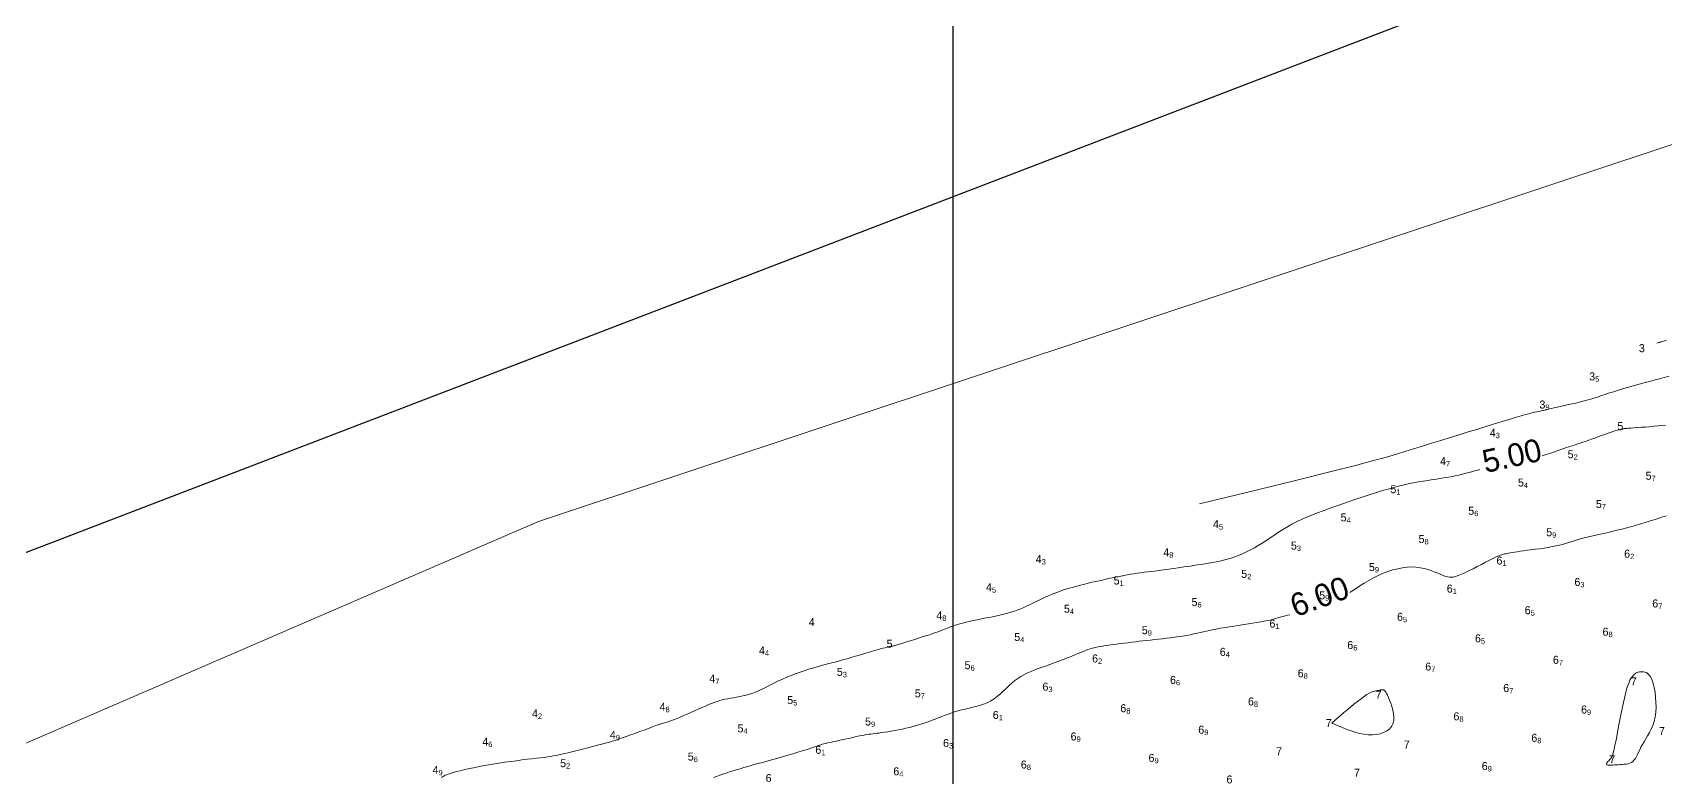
# Model space of a CAD drawing. Header units: millimetres. Extents: x 784883 to 785608, y 628235 to 628806.
# Drawn here: x 785019.5 to 785162.3, y 628411 to 628476.1 of the extents above; entities that cross this region are included whole.
import ezdxf
from ezdxf.enums import TextEntityAlignment as Align

# ---------------------------------------------------------------- set-up
doc = ezdxf.new("R2010")
doc.units = ezdxf.units.MM
for name, color, linetype in [('3_00', 92, 'Continuous'), ('4_00', 5, 'Continuous'), ('5_00', 252, 'Continuous'), ('6_00', 255, 'Continuous'), ('7_00', 255, 'Continuous'), ('linker_oever_lucht_foto_cottica_2017_dg2', 7, 'Continuous'), ('Projection_Grid', 7, 'Continuous')]:
    doc.layers.add(name, color=color, linetype=linetype)
doc.layers.add('Soundings', color=7, linetype='Continuous', true_color=0x000000)

msp = doc.modelspace()

# ---------------------------------------------------------------- linework, layer by layer
at = {"color": 240, "true_color": 0xed1f24}
msp.add_lwpolyline([(784920.92, 628393.09), (785176.53, 628491.18), (785223.93, 628367.67), (784968.32, 628269.58)], close=True, dxfattribs=at)
at = {"layer": '3_00', "color": 92, "linetype": 'Continuous', "lineweight": 0, "true_color": 0x00c000, "flags": 128}
msp.add_lwpolyline([(785161.55, 628448.95), (785161.64, 628448.98), (785161.72, 628449.01), (785161.81, 628449.03), (785161.91, 628449.06), (785162.02, 628449.09), (785162.14, 628449.13), (785162.26, 628449.16), (785162.41, 628449.2)], dxfattribs=at)
at = {"layer": '4_00', "color": 5, "linetype": 'Continuous', "lineweight": 0, "true_color": 0x1b0fee, "flags": 128}
msp.add_lwpolyline([(785121.53, 628434.9), (785126.38, 628436.08), (785130.17, 628437.01), (785133.06, 628437.73), (785135.2, 628438.27), (785136.76, 628438.69), (785137.9, 628439), (785138.76, 628439.25), (785139.5, 628439.48), (785140.26, 628439.71), (785141.04, 628439.95), (785141.85, 628440.2), (785142.66, 628440.45), (785143.47, 628440.7), (785144.27, 628440.95), (785145.05, 628441.19), (785145.79, 628441.42), (785146.49, 628441.63), (785147.14, 628441.83), (785147.74, 628442.02), (785148.3, 628442.19), (785148.81, 628442.34), (785149.27, 628442.48), (785149.68, 628442.6), (785150.05, 628442.71), (785150.36, 628442.79), (785150.62, 628442.86), (785150.85, 628442.92), (785151.04, 628442.96), (785151.2, 628442.99), (785151.33, 628443.02), (785151.44, 628443.04), (785151.54, 628443.06), (785151.62, 628443.08), (785151.71, 628443.1), (785151.79, 628443.12), (785151.89, 628443.14), (785152.01, 628443.17), (785152.15, 628443.21), (785152.33, 628443.25), (785152.55, 628443.3), (785152.82, 628443.36), (785153.13, 628443.43), (785153.46, 628443.5), (785153.82, 628443.58), (785154.18, 628443.66), (785154.55, 628443.75), (785154.9, 628443.83), (785155.22, 628443.91), (785155.52, 628443.99), (785155.79, 628444.07), (785156.04, 628444.15), (785156.28, 628444.22), (785156.5, 628444.29), (785156.72, 628444.37), (785156.94, 628444.44), (785157.17, 628444.52), (785157.41, 628444.6), (785157.66, 628444.68), (785157.92, 628444.76), (785158.19, 628444.84), (785158.47, 628444.93), (785158.76, 628445.01), (785159.06, 628445.1), (785159.37, 628445.19), (785159.68, 628445.27), (785160, 628445.36), (785160.34, 628445.45), (785160.68, 628445.55), (785161.04, 628445.64), (785161.41, 628445.75), (785161.79, 628445.85), (785162.2, 628445.96), (785162.62, 628446.08)], dxfattribs=at)
at = {"layer": '5_00', "color": 252, "linetype": 'Continuous', "lineweight": 0, "true_color": 0x8e919d, "flags": 128}
for points in [[(785151.53, 628439.1), (785151.79, 628439.19), (785152.15, 628439.31), (785152.5, 628439.43), (785152.83, 628439.54), (785153.14, 628439.65), (785153.41, 628439.74), (785153.64, 628439.82), (785153.84, 628439.89), (785154.02, 628439.94), (785154.19, 628439.99), (785154.36, 628440.05), (785154.54, 628440.11), (785154.75, 628440.18), (785154.99, 628440.26), (785155.27, 628440.36), (785155.59, 628440.47), (785155.93, 628440.6), (785156.28, 628440.72), (785156.63, 628440.85), (785156.97, 628440.97), (785157.28, 628441.08), (785157.56, 628441.18), (785157.79, 628441.25), (785157.97, 628441.31), (785158.12, 628441.36), (785158.24, 628441.39), (785158.33, 628441.41), (785158.4, 628441.42), (785158.45, 628441.43), (785158.5, 628441.44), (785158.54, 628441.45), (785158.58, 628441.46), (785158.63, 628441.47), (785158.7, 628441.48), (785158.8, 628441.49), (785158.92, 628441.5), (785159.08, 628441.52), (785159.29, 628441.53), (785159.55, 628441.55), (785159.85, 628441.57), (785160.19, 628441.6), (785160.55, 628441.62), (785160.92, 628441.65), (785161.29, 628441.69), (785161.66, 628441.72), (785162, 628441.76), (785162.33, 628441.8)], [(785055.22, 628410.98), (785055.3, 628411.03), (785055.37, 628411.07), (785055.45, 628411.12), (785055.55, 628411.16), (785055.67, 628411.21), (785055.81, 628411.27), (785056, 628411.33), (785056.23, 628411.4), (785056.52, 628411.48), (785056.86, 628411.56), (785057.25, 628411.66), (785057.69, 628411.75), (785058.16, 628411.85), (785058.67, 628411.95), (785059.18, 628412.05), (785059.71, 628412.14), (785060.24, 628412.23), (785060.77, 628412.31), (785061.28, 628412.38), (785061.78, 628412.44), (785062.26, 628412.5), (785062.72, 628412.56), (785063.14, 628412.6), (785063.54, 628412.65), (785063.89, 628412.69), (785064.21, 628412.73), (785064.49, 628412.77), (785064.76, 628412.81), (785065, 628412.85), (785065.24, 628412.89), (785065.48, 628412.94), (785065.73, 628413), (785066.01, 628413.06), (785066.31, 628413.13), (785066.63, 628413.21), (785066.96, 628413.3), (785067.31, 628413.39), (785067.66, 628413.47), (785068.01, 628413.56), (785068.35, 628413.65), (785068.67, 628413.74), (785068.97, 628413.82), (785069.26, 628413.89), (785069.54, 628413.97), (785069.82, 628414.04), (785070.1, 628414.12), (785070.39, 628414.21), (785070.7, 628414.31), (785071.03, 628414.43), (785071.39, 628414.55), (785071.77, 628414.69), (785072.16, 628414.83), (785072.55, 628414.98), (785072.94, 628415.12), (785073.32, 628415.26), (785073.67, 628415.39), (785073.98, 628415.51), (785074.27, 628415.6), (785074.51, 628415.68), (785074.74, 628415.76), (785074.95, 628415.82), (785075.16, 628415.89), (785075.37, 628415.96), (785075.59, 628416.04), (785075.83, 628416.14), (785076.11, 628416.25), (785076.4, 628416.38), (785076.72, 628416.52), (785077.04, 628416.66), (785077.37, 628416.81), (785077.69, 628416.95), (785078.01, 628417.09), (785078.31, 628417.22), (785078.59, 628417.34), (785078.85, 628417.44), (785079.09, 628417.53), (785079.33, 628417.61), (785079.56, 628417.69), (785079.79, 628417.75), (785080.02, 628417.81), (785080.26, 628417.86), (785080.51, 628417.9), (785080.77, 628417.95), (785081.03, 628417.99), (785081.31, 628418.05), (785081.59, 628418.1), (785081.88, 628418.17), (785082.17, 628418.26), (785082.46, 628418.35), (785082.76, 628418.47), (785083.07, 628418.61), (785083.38, 628418.76), (785083.69, 628418.91), (785084.02, 628419.08), (785084.35, 628419.25), (785084.7, 628419.42), (785085.06, 628419.58), (785085.43, 628419.74), (785085.82, 628419.9), (785086.2, 628420.05), (785086.59, 628420.18), (785086.96, 628420.31), (785087.33, 628420.43), (785087.67, 628420.54), (785087.99, 628420.63), (785088.29, 628420.72), (785088.56, 628420.79), (785088.83, 628420.86), (785089.09, 628420.93), (785089.36, 628421), (785089.65, 628421.07), (785089.96, 628421.15), (785090.31, 628421.25), (785090.7, 628421.36), (785091.12, 628421.48), (785091.56, 628421.61), (785092, 628421.74), (785092.44, 628421.86), (785092.85, 628421.99), (785093.22, 628422.1), (785093.55, 628422.19), (785093.82, 628422.27), (785094.04, 628422.32), (785094.2, 628422.37), (785094.33, 628422.4), (785094.42, 628422.42), (785094.49, 628422.43), (785094.54, 628422.44), (785094.58, 628422.44), (785094.61, 628422.45), (785094.65, 628422.45), (785094.7, 628422.46), (785094.77, 628422.48), (785094.87, 628422.51), (785095, 628422.55), (785095.18, 628422.6), (785095.4, 628422.67), (785095.68, 628422.75), (785096, 628422.85), (785096.35, 628422.96), (785096.72, 628423.08), (785097.1, 628423.2), (785097.47, 628423.32), (785097.83, 628423.43), (785098.15, 628423.54), (785098.43, 628423.64), (785098.67, 628423.72), (785098.88, 628423.8), (785099.07, 628423.87), (785099.23, 628423.94), (785099.39, 628424), (785099.54, 628424.06), (785099.68, 628424.12), (785099.83, 628424.18), (785100, 628424.23), (785100.18, 628424.29), (785100.37, 628424.36), (785100.58, 628424.42), (785100.83, 628424.48), (785101.09, 628424.55), (785101.4, 628424.62), (785101.73, 628424.69), (785102.1, 628424.77), (785102.48, 628424.84), (785102.88, 628424.92), (785103.28, 628425), (785103.68, 628425.08), (785104.06, 628425.17), (785104.42, 628425.25), (785104.76, 628425.34), (785105.07, 628425.43), (785105.36, 628425.53), (785105.64, 628425.63), (785105.92, 628425.73), (785106.18, 628425.85), (785106.45, 628425.97), (785106.73, 628426.1), (785107.02, 628426.24), (785107.32, 628426.39), (785107.64, 628426.55), (785107.98, 628426.71), (785108.34, 628426.87), (785108.72, 628427.03), (785109.13, 628427.19), (785109.56, 628427.35), (785110.03, 628427.49), (785110.51, 628427.63), (785111.01, 628427.77), (785111.51, 628427.89), (785112, 628428.01), (785112.48, 628428.11), (785112.93, 628428.21), (785113.35, 628428.31), (785113.73, 628428.39), (785114.07, 628428.46), (785114.38, 628428.53), (785114.67, 628428.59), (785114.95, 628428.64), (785115.22, 628428.69), (785115.5, 628428.74), (785115.78, 628428.79), (785116.08, 628428.83), (785116.39, 628428.87), (785116.7, 628428.92), (785117.02, 628428.96), (785117.33, 628429), (785117.64, 628429.03), (785117.92, 628429.07), (785118.19, 628429.1), (785118.43, 628429.13), (785118.65, 628429.16), (785118.86, 628429.19), (785119.06, 628429.21), (785119.26, 628429.24), (785119.46, 628429.27), (785119.68, 628429.3), (785119.91, 628429.34), (785120.17, 628429.38), (785120.44, 628429.42), (785120.74, 628429.46), (785121.04, 628429.51), (785121.36, 628429.56), (785121.69, 628429.61), (785122.01, 628429.66), (785122.34, 628429.72), (785122.67, 628429.77), (785122.99, 628429.83), (785123.32, 628429.9), (785123.64, 628429.97), (785123.97, 628430.06), (785124.3, 628430.15), (785124.63, 628430.26), (785124.96, 628430.39), (785125.31, 628430.54), (785125.65, 628430.7), (785125.99, 628430.87), (785126.34, 628431.06), (785126.68, 628431.25), (785127.01, 628431.45), (785127.33, 628431.66), (785127.64, 628431.86), (785127.95, 628432.07), (785128.24, 628432.27), (785128.55, 628432.48), (785128.88, 628432.69), (785129.23, 628432.9), (785129.62, 628433.12), (785130.07, 628433.35), (785130.57, 628433.58), (785131.14, 628433.83), (785131.77, 628434.08), (785132.44, 628434.33), (785133.13, 628434.58), (785133.83, 628434.83), (785134.54, 628435.07), (785135.22, 628435.3), (785135.86, 628435.52), (785136.46, 628435.71), (785137.02, 628435.89), (785137.54, 628436.06), (785138.04, 628436.2), (785138.52, 628436.34), (785138.98, 628436.46), (785139.44, 628436.57), (785139.91, 628436.67), (785140.38, 628436.76), (785140.86, 628436.85), (785141.34, 628436.93), (785141.82, 628437), (785142.28, 628437.07), (785142.72, 628437.14), (785143.14, 628437.21), (785143.54, 628437.28), (785143.9, 628437.35), (785144.23, 628437.42), (785144.54, 628437.5), (785144.84, 628437.58), (785145.13, 628437.66), (785145.42, 628437.73), (785145.71, 628437.81), (785146.02, 628437.89), (785146.06, 628437.9)]]:
    msp.add_lwpolyline(points, dxfattribs=at)
at = {"layer": '6_00', "color": 18, "linetype": 'Continuous', "lineweight": 0, "true_color": 0x000000, "flags": 128}
for points in [[(785134.69, 628427.14), (785134.86, 628427.26), (785135.2, 628427.48), (785135.56, 628427.72), (785135.95, 628427.96), (785136.35, 628428.2), (785136.76, 628428.43), (785137.18, 628428.64), (785137.61, 628428.83), (785138.03, 628428.99), (785138.46, 628429.12), (785138.88, 628429.23), (785139.29, 628429.31), (785139.7, 628429.36), (785140.09, 628429.38), (785140.48, 628429.37), (785140.84, 628429.32), (785141.2, 628429.25), (785141.53, 628429.16), (785141.84, 628429.05), (785142.14, 628428.94), (785142.41, 628428.83), (785142.65, 628428.72), (785142.87, 628428.63), (785143.06, 628428.56), (785143.24, 628428.51), (785143.41, 628428.48), (785143.58, 628428.48), (785143.76, 628428.5), (785143.95, 628428.55), (785144.18, 628428.63), (785144.45, 628428.74), (785144.76, 628428.88), (785145.1, 628429.05), (785145.47, 628429.23), (785145.84, 628429.42), (785146.22, 628429.61), (785146.57, 628429.8), (785146.91, 628429.97), (785147.19, 628430.11), (785147.44, 628430.23), (785147.63, 628430.32), (785147.79, 628430.39), (785147.92, 628430.44), (785148.04, 628430.47), (785148.14, 628430.5), (785148.23, 628430.52), (785148.34, 628430.54), (785148.45, 628430.56), (785148.58, 628430.59), (785148.73, 628430.62), (785148.91, 628430.65), (785149.11, 628430.68), (785149.33, 628430.72), (785149.59, 628430.76), (785149.88, 628430.8), (785150.2, 628430.84), (785150.55, 628430.89), (785150.92, 628430.93), (785151.3, 628430.98), (785151.68, 628431.04), (785152.05, 628431.09), (785152.4, 628431.16), (785152.73, 628431.22), (785153.03, 628431.29), (785153.3, 628431.36), (785153.56, 628431.43), (785153.81, 628431.51), (785154.05, 628431.59), (785154.31, 628431.67), (785154.58, 628431.76), (785154.88, 628431.84), (785155.2, 628431.93), (785155.56, 628432.01), (785155.94, 628432.1), (785156.34, 628432.19), (785156.76, 628432.29), (785157.19, 628432.38), (785157.62, 628432.48), (785158.06, 628432.59), (785158.5, 628432.7), (785158.93, 628432.81), (785159.35, 628432.93), (785159.76, 628433.05), (785160.15, 628433.16), (785160.52, 628433.27), (785160.87, 628433.38), (785161.19, 628433.48), (785161.48, 628433.57), (785161.74, 628433.66), (785161.97, 628433.73), (785162.18, 628433.8), (785162.38, 628433.86)], [(785079.02, 628410.98), (785079.28, 628411.07), (785079.56, 628411.17), (785079.83, 628411.26), (785080.12, 628411.36), (785080.41, 628411.46), (785080.71, 628411.55), (785081.02, 628411.65), (785081.34, 628411.74), (785081.67, 628411.84), (785082.02, 628411.94), (785082.39, 628412.04), (785082.78, 628412.15), (785083.19, 628412.26), (785083.62, 628412.38), (785084.08, 628412.51), (785084.56, 628412.64), (785085.04, 628412.78), (785085.52, 628412.92), (785085.97, 628413.05), (785086.4, 628413.18), (785086.79, 628413.29), (785087.12, 628413.4), (785087.4, 628413.49), (785087.62, 628413.56), (785087.8, 628413.62), (785087.94, 628413.68), (785088.06, 628413.72), (785088.17, 628413.76), (785088.28, 628413.8), (785088.4, 628413.83), (785088.53, 628413.87), (785088.68, 628413.91), (785088.84, 628413.94), (785089.03, 628413.99), (785089.23, 628414.03), (785089.45, 628414.08), (785089.69, 628414.13), (785089.95, 628414.19), (785090.23, 628414.25), (785090.52, 628414.32), (785090.82, 628414.39), (785091.12, 628414.45), (785091.41, 628414.52), (785091.69, 628414.58), (785091.95, 628414.64), (785092.19, 628414.68), (785092.41, 628414.72), (785092.6, 628414.75), (785092.78, 628414.77), (785092.95, 628414.8), (785093.13, 628414.81), (785093.31, 628414.84), (785093.51, 628414.86), (785093.73, 628414.89), (785093.99, 628414.93), (785094.27, 628414.97), (785094.57, 628415.02), (785094.88, 628415.07), (785095.21, 628415.14), (785095.54, 628415.2), (785095.86, 628415.27), (785096.18, 628415.35), (785096.49, 628415.43), (785096.79, 628415.51), (785097.08, 628415.6), (785097.36, 628415.69), (785097.63, 628415.78), (785097.9, 628415.88), (785098.16, 628415.98), (785098.42, 628416.08), (785098.68, 628416.18), (785098.93, 628416.28), (785099.19, 628416.38), (785099.45, 628416.48), (785099.73, 628416.58), (785100.01, 628416.68), (785100.3, 628416.77), (785100.6, 628416.85), (785100.93, 628416.93), (785101.26, 628417), (785101.6, 628417.08), (785101.94, 628417.17), (785102.29, 628417.26), (785102.63, 628417.38), (785102.96, 628417.51), (785103.27, 628417.67), (785103.57, 628417.86), (785103.86, 628418.07), (785104.13, 628418.3), (785104.39, 628418.54), (785104.65, 628418.78), (785104.9, 628419.02), (785105.15, 628419.25), (785105.39, 628419.45), (785105.64, 628419.64), (785105.9, 628419.8), (785106.16, 628419.95), (785106.43, 628420.08), (785106.72, 628420.21), (785107.02, 628420.33), (785107.34, 628420.46), (785107.69, 628420.58), (785108.06, 628420.72), (785108.44, 628420.86), (785108.83, 628421.01), (785109.23, 628421.15), (785109.61, 628421.29), (785109.98, 628421.43), (785110.32, 628421.56), (785110.64, 628421.69), (785110.91, 628421.8), (785111.15, 628421.9), (785111.37, 628421.99), (785111.57, 628422.07), (785111.77, 628422.15), (785111.97, 628422.21), (785112.19, 628422.28), (785112.42, 628422.34), (785112.68, 628422.39), (785112.97, 628422.44), (785113.28, 628422.5), (785113.6, 628422.55), (785113.94, 628422.59), (785114.28, 628422.64), (785114.62, 628422.68), (785114.96, 628422.72), (785115.29, 628422.76), (785115.62, 628422.8), (785115.94, 628422.84), (785116.27, 628422.88), (785116.59, 628422.91), (785116.92, 628422.95), (785117.25, 628422.99), (785117.59, 628423.03), (785117.94, 628423.07), (785118.29, 628423.11), (785118.65, 628423.15), (785119.01, 628423.19), (785119.37, 628423.24), (785119.72, 628423.29), (785120.06, 628423.34), (785120.4, 628423.4), (785120.72, 628423.46), (785121.03, 628423.52), (785121.32, 628423.58), (785121.6, 628423.64), (785121.88, 628423.7), (785122.14, 628423.76), (785122.4, 628423.82), (785122.64, 628423.88), (785122.88, 628423.92), (785123.12, 628423.97), (785123.36, 628424.02), (785123.61, 628424.06), (785123.87, 628424.1), (785124.14, 628424.15), (785124.43, 628424.19), (785124.75, 628424.24), (785125.09, 628424.29), (785125.45, 628424.35), (785125.82, 628424.41), (785126.19, 628424.47), (785126.55, 628424.53), (785126.89, 628424.58), (785127.19, 628424.64), (785127.46, 628424.69), (785127.68, 628424.73), (785127.85, 628424.77), (785128, 628424.81), (785128.11, 628424.84), (785128.21, 628424.87), (785128.3, 628424.9), (785128.39, 628424.93), (785128.48, 628424.96), (785128.59, 628424.99), (785128.72, 628425.03), (785128.87, 628425.06), (785129.04, 628425.11), (785129.23, 628425.16), (785129.43, 628425.21)]]:
    msp.add_lwpolyline(points, dxfattribs=at)
at = {"layer": '7_00', "color": 18, "linetype": 'Continuous', "lineweight": 0, "true_color": 0x000000, "flags": 128}
for points in [[(785157.14, 628412.13), (785157.15, 628412.18), (785157.18, 628412.24), (785157.22, 628412.31), (785157.27, 628412.38), (785157.34, 628412.44), (785157.4, 628412.51), (785157.46, 628412.57), (785157.52, 628412.63), (785157.56, 628412.69), (785157.61, 628412.76), (785157.66, 628412.86), (785157.7, 628413.01), (785157.76, 628413.21), (785157.82, 628413.47), (785157.89, 628413.81), (785157.98, 628414.24), (785158.08, 628414.74), (785158.18, 628415.28), (785158.29, 628415.86), (785158.41, 628416.44), (785158.52, 628417.01), (785158.64, 628417.54), (785158.75, 628418.02), (785158.85, 628418.43), (785158.94, 628418.78), (785159.04, 628419.06), (785159.12, 628419.29), (785159.2, 628419.47), (785159.28, 628419.62), (785159.36, 628419.75), (785159.44, 628419.84), (785159.51, 628419.93), (785159.59, 628420), (785159.67, 628420.06), (785159.75, 628420.11), (785159.84, 628420.15), (785159.93, 628420.18), (785160.03, 628420.2), (785160.14, 628420.22), (785160.26, 628420.22), (785160.38, 628420.22), (785160.51, 628420.19), (785160.64, 628420.14), (785160.77, 628420.05), (785160.89, 628419.92), (785161.02, 628419.73), (785161.13, 628419.49), (785161.23, 628419.19), (785161.32, 628418.83), (785161.39, 628418.43), (785161.44, 628418), (785161.47, 628417.56), (785161.48, 628417.11), (785161.45, 628416.68), (785161.4, 628416.26), (785161.31, 628415.88), (785161.19, 628415.53), (785161.06, 628415.2), (785160.91, 628414.9), (785160.74, 628414.62), (785160.58, 628414.35), (785160.43, 628414.1), (785160.29, 628413.86), (785160.16, 628413.63), (785160.05, 628413.4), (785159.95, 628413.19), (785159.85, 628412.99), (785159.76, 628412.8), (785159.67, 628412.64), (785159.56, 628412.5), (785159.45, 628412.38), (785159.32, 628412.29), (785159.18, 628412.22), (785159.03, 628412.17), (785158.87, 628412.14), (785158.7, 628412.12), (785158.53, 628412.1), (785158.35, 628412.1), (785158.18, 628412.09), (785158.01, 628412.08), (785157.84, 628412.07), (785157.68, 628412.06), (785157.54, 628412.05), (785157.41, 628412.05), (785157.3, 628412.05), (785157.22, 628412.07), (785157.17, 628412.09), (785157.14, 628412.13)], [(785133.11, 628415.73), (785133.11, 628415.73), (785133.11, 628415.73), (785133.11, 628415.73), (785133.11, 628415.73), (785133.11, 628415.73), (785133.11, 628415.73), (785133.11, 628415.73), (785133.11, 628415.73), (785133.12, 628415.74), (785133.14, 628415.75), (785133.18, 628415.79), (785133.24, 628415.84), (785133.34, 628415.93), (785133.47, 628416.04), (785133.65, 628416.19), (785133.87, 628416.39), (785134.13, 628416.61), (785134.43, 628416.86), (785134.74, 628417.12), (785135.05, 628417.38), (785135.37, 628417.63), (785135.67, 628417.86), (785135.94, 628418.06), (785136.19, 628418.22), (785136.39, 628418.34), (785136.57, 628418.42), (785136.73, 628418.49), (785136.86, 628418.53), (785136.97, 628418.55), (785137.07, 628418.57), (785137.15, 628418.58), (785137.23, 628418.59), (785137.3, 628418.61), (785137.36, 628418.62), (785137.41, 628418.63), (785137.46, 628418.64), (785137.51, 628418.64), (785137.55, 628418.64), (785137.59, 628418.64), (785137.64, 628418.63), (785137.68, 628418.61), (785137.73, 628418.57), (785137.78, 628418.51), (785137.84, 628418.43), (785137.91, 628418.32), (785137.98, 628418.17), (785138.07, 628417.98), (785138.17, 628417.74), (785138.27, 628417.47), (785138.37, 628417.18), (785138.45, 628416.87), (785138.51, 628416.55), (785138.54, 628416.24), (785138.53, 628415.94), (785138.46, 628415.66), (785138.33, 628415.42), (785138.15, 628415.21), (785137.92, 628415.04), (785137.65, 628414.9), (785137.35, 628414.8), (785137.02, 628414.73), (785136.66, 628414.7), (785136.29, 628414.71), (785135.92, 628414.76), (785135.54, 628414.83), (785135.16, 628414.93), (785134.81, 628415.04), (785134.47, 628415.16), (785134.16, 628415.28), (785133.89, 628415.39), (785133.66, 628415.49), (785133.48, 628415.57), (785133.34, 628415.63), (785133.24, 628415.67), (785133.18, 628415.7), (785133.14, 628415.72), (785133.12, 628415.72), (785133.11, 628415.73), (785133.11, 628415.73), (785133.11, 628415.73)]]:
    msp.add_lwpolyline(points, dxfattribs=at)
at = {"layer": 'linker_oever_lucht_foto_cottica_2017_dg2', "color": 18, "linetype": 'Continuous', "lineweight": 20, "true_color": 0x000000}
for p, q in [((785191.85, 628475.96), (785063.7, 628433.36)), ((785063.7, 628433.36), (784932.79, 628376.8))]:
    msp.add_line(p, q, dxfattribs=at)
at = {"layer": 'Projection_Grid', "color": 18, "linetype": 'Continuous', "true_color": 0x000000}
msp.add_line((785100, 628260.44), (785100, 628779.6), dxfattribs=at)

# ---------------------------------------------------------------- texts
at = {"layer": '5_00', "color": 252, "true_color": 0x8e919d}
msp.add_text('5.00', height=2, rotation=12.415, dxfattribs=at).set_placement((785146.54, 628437.59))
at = {"layer": '6_00', "color": 18, "true_color": 0x000000}
msp.add_text('6.00', height=2, rotation=20.179, dxfattribs=at).set_placement((785129.94, 628424.97))
at = {"layer": 'Soundings', "color": 92, "true_color": 0x00c000}
for p in [(785160.5, 628448.52, 3.04), (785156.15, 628446.05, 3.46), (785151.8, 628443.59, 3.88)]:
    msp.add_text('3', height=0.7, dxfattribs=at).set_placement(p, align=Align.MIDDLE_RIGHT)
for s, p in [('5', (785156.15, 628446.05, 3.46)), ('9', (785151.8, 628443.59, 3.88))]:
    msp.add_text(s, height=0.472, dxfattribs=at).set_placement(p, align=Align.TOP_LEFT)
at = {"layer": 'Soundings', "color": 5, "true_color": 0x1b0fee}
for p in [(785147.45, 628441.12, 4.31), (785107.73, 628430.08, 4.34), (785103.38, 628427.61, 4.47), (785087.87, 628424.56, 4), (785083.52, 628422.09, 4.41), (785063.66, 628416.57, 4.22)]:
    msp.add_text('4', height=0.7, dxfattribs=at).set_placement(p, align=Align.MIDDLE_RIGHT)
for s, p in [('3', (785147.45, 628441.12, 4.31)), ('3', (785107.73, 628430.08, 4.34)), ('5', (785103.38, 628427.61, 4.47)), ('4', (785083.52, 628422.09, 4.41)), ('2', (785063.66, 628416.57, 4.22))]:
    msp.add_text(s, height=0.472, dxfattribs=at).set_placement(p, align=Align.TOP_LEFT)
at = {"layer": 'Soundings', "color": 214, "true_color": 0x8c1b96}
for s, p in [('5', (785158.62, 628441.7, 4.97)), ('4', (785143.11, 628438.65, 4.71)), ('4', (785123.24, 628433.13, 4.5)), ('4', (785118.89, 628430.66, 4.75)), ('4', (785099.03, 628425.14, 4.82)), ('5', (785094.68, 628422.67, 4.97)), ('4', (785079.17, 628419.62, 4.72)), ('4', (785074.82, 628417.15, 4.78)), ('4', (785059.31, 628414.1, 4.55)), ('4', (785070.47, 628414.69, 4.91)), ('4', (785054.96, 628411.63, 4.9))]:
    msp.add_text(s, height=0.7, dxfattribs=at).set_placement(p, align=Align.MIDDLE_RIGHT)
at = {"layer": 'Soundings', "color": 252, "true_color": 0x8e919d}
for p in [(785154.27, 628439.24, 5.21), (785149.92, 628436.77, 5.44), (785138.76, 628436.18, 5.09), (785134.41, 628433.72, 5.35), (785130.06, 628431.25, 5.25), (785114.55, 628428.2, 5.08), (785125.71, 628428.78, 5.24), (785110.2, 628425.73, 5.42), (785105.85, 628423.26, 5.44), (785090.33, 628420.21, 5.25), (785085.99, 628417.74, 5.46), (785081.64, 628415.27, 5.43), (785066.12, 628412.22, 5.16)]:
    msp.add_text('5', height=0.7, dxfattribs=at).set_placement(p, align=Align.MIDDLE_RIGHT)
at = {"layer": 'Soundings', "color": 214, "true_color": 0x8c1b96}
for s, p in [('7', (785143.11, 628438.65, 4.71)), ('5', (785123.24, 628433.13, 4.5)), ('8', (785118.89, 628430.66, 4.75)), ('8', (785099.03, 628425.14, 4.82)), ('7', (785079.17, 628419.62, 4.72)), ('8', (785074.82, 628417.15, 4.78)), ('6', (785059.31, 628414.1, 4.55)), ('9', (785070.47, 628414.69, 4.91)), ('9', (785054.96, 628411.63, 4.9))]:
    msp.add_text(s, height=0.472, dxfattribs=at).set_placement(p, align=Align.TOP_LEFT)
at = {"layer": 'Soundings', "color": 252, "true_color": 0x8e919d}
for s, p in [('2', (785154.27, 628439.24, 5.21)), ('4', (785149.92, 628436.77, 5.44)), ('1', (785138.76, 628436.18, 5.09)), ('4', (785134.41, 628433.72, 5.35)), ('3', (785130.06, 628431.25, 5.25)), ('1', (785114.55, 628428.2, 5.08)), ('2', (785125.71, 628428.78, 5.24)), ('4', (785110.2, 628425.73, 5.42)), ('4', (785105.85, 628423.26, 5.44)), ('3', (785090.33, 628420.21, 5.25)), ('5', (785085.99, 628417.74, 5.46)), ('4', (785081.64, 628415.27, 5.43)), ('2', (785066.12, 628412.22, 5.16))]:
    msp.add_text(s, height=0.472, dxfattribs=at).set_placement(p, align=Align.TOP_LEFT)
at = {"layer": 'Soundings', "color": 18, "true_color": 0x000000}
for s, p in [('5', (785161.09, 628437.36, 5.66)), ('5', (785145.57, 628434.3, 5.61)), ('5', (785156.74, 628434.89, 5.74)), ('5', (785152.39, 628432.42, 5.9)), ('5', (785141.22, 628431.83, 5.78)), ('5', (785136.88, 628429.37, 5.94)), ('6', (785148.04, 628429.95, 6.05)), ('6', (785159.21, 628430.54, 6.22)), ('6', (785154.86, 628428.07, 6.25)), ('5', (785132.53, 628426.9, 5.88)), ('6', (785143.69, 628427.49, 6.06)), ('5', (785121.36, 628426.31, 5.55)), ('6', (785139.34, 628425.02, 6.49)), ('6', (785150.51, 628425.6, 6.47)), ('6', (785161.67, 628426.19, 6.74)), ('5', (785117.01, 628423.85, 5.86)), ('6', (785128.18, 628424.43, 6.06)), ('6', (785157.32, 628423.72, 6.76)), ('6', (785134.99, 628422.55, 6.57)), ('6', (785146.16, 628423.14, 6.54)), ('5', (785101.5, 628420.79, 5.58)), ('6', (785112.66, 628421.38, 6.17)), ('6', (785123.83, 628421.96, 6.37)), ('6', (785141.81, 628420.67, 6.67)), ('6', (785152.98, 628421.26, 6.7)), ('6', (785119.48, 628419.5, 6.59)), ('6', (785130.65, 628420.08, 6.8)), ('7', (785159.79, 628419.37, 7.04)), ('5', (785097.15, 628418.33, 5.65)), ('6', (785108.32, 628418.91, 6.32)), ('7', (785137.46, 628418.2, 7.04)), ('6', (785148.63, 628418.79, 6.68)), ('6', (785103.97, 628416.44, 6.11)), ('6', (785115.13, 628417.03, 6.75)), ('6', (785126.3, 628417.62, 6.82)), ('6', (785155.44, 628416.91, 6.86)), ('5', (785092.8, 628415.86, 5.86)), ('6', (785121.95, 628415.15, 6.92)), ('7', (785133.11, 628415.73, 7)), ('6', (785144.28, 628416.32, 6.81)), ('7', (785162.26, 628415.03, 6.99)), ('6', (785099.62, 628413.98, 6.32)), ('6', (785110.78, 628414.56, 6.85)), ('7', (785139.93, 628413.85, 6.98)), ('6', (785151.09, 628414.44, 6.82)), ('5', (785077.29, 628412.8, 5.57)), ('6', (785088.45, 628413.39, 6.06)), ('6', (785106.43, 628412.1, 6.78)), ('6', (785117.6, 628412.68, 6.86)), ('7', (785128.76, 628413.27, 6.95)), ('7', (785157.91, 628412.56, 7.01)), ('6', (785084.1, 628410.92, 6.26)), ('6', (785095.27, 628411.51, 6.44)), ('6', (785124.42, 628410.8, 6.89)), ('7', (785135.58, 628411.39, 6.97)), ('6', (785146.75, 628411.97, 6.91))]:
    msp.add_text(s, height=0.7, dxfattribs=at).set_placement(p, align=Align.MIDDLE_RIGHT)
for s, p in [('7', (785161.09, 628437.36, 5.66)), ('6', (785145.57, 628434.3, 5.61)), ('7', (785156.74, 628434.89, 5.74)), ('9', (785152.39, 628432.42, 5.9)), ('8', (785141.22, 628431.83, 5.78)), ('1', (785148.04, 628429.95, 6.05)), ('2', (785159.21, 628430.54, 6.22)), ('9', (785136.88, 628429.37, 5.94)), ('9', (785132.53, 628426.9, 5.88)), ('1', (785143.69, 628427.49, 6.06)), ('3', (785154.86, 628428.07, 6.25)), ('6', (785121.36, 628426.31, 5.55)), ('5', (785150.51, 628425.6, 6.47)), ('7', (785161.67, 628426.19, 6.74)), ('9', (785117.01, 628423.85, 5.86)), ('1', (785128.18, 628424.43, 6.06)), ('5', (785139.34, 628425.02, 6.49)), ('6', (785134.99, 628422.55, 6.57)), ('5', (785146.16, 628423.14, 6.54)), ('8', (785157.32, 628423.72, 6.76)), ('2', (785112.66, 628421.38, 6.17)), ('4', (785123.83, 628421.96, 6.37)), ('7', (785152.98, 628421.26, 6.7)), ('6', (785101.5, 628420.79, 5.58)), ('8', (785130.65, 628420.08, 6.8)), ('7', (785141.81, 628420.67, 6.67)), ('7', (785097.15, 628418.33, 5.65)), ('3', (785108.32, 628418.91, 6.32)), ('6', (785119.48, 628419.5, 6.59)), ('7', (785148.63, 628418.79, 6.68)), ('8', (785115.13, 628417.03, 6.75)), ('8', (785126.3, 628417.62, 6.82)), ('9', (785155.44, 628416.91, 6.86)), ('9', (785092.8, 628415.86, 5.86)), ('1', (785103.97, 628416.44, 6.11)), ('8', (785144.28, 628416.32, 6.81)), ('3', (785099.62, 628413.98, 6.32)), ('9', (785110.78, 628414.56, 6.85)), ('9', (785121.95, 628415.15, 6.92)), ('8', (785151.09, 628414.44, 6.82)), ('6', (785077.29, 628412.8, 5.57)), ('1', (785088.45, 628413.39, 6.06)), ('9', (785117.6, 628412.68, 6.86)), ('4', (785095.27, 628411.51, 6.44)), ('8', (785106.43, 628412.1, 6.78)), ('9', (785146.75, 628411.97, 6.91))]:
    msp.add_text(s, height=0.472, dxfattribs=at).set_placement(p, align=Align.TOP_LEFT)

doc.saveas('drawing.dxf')
